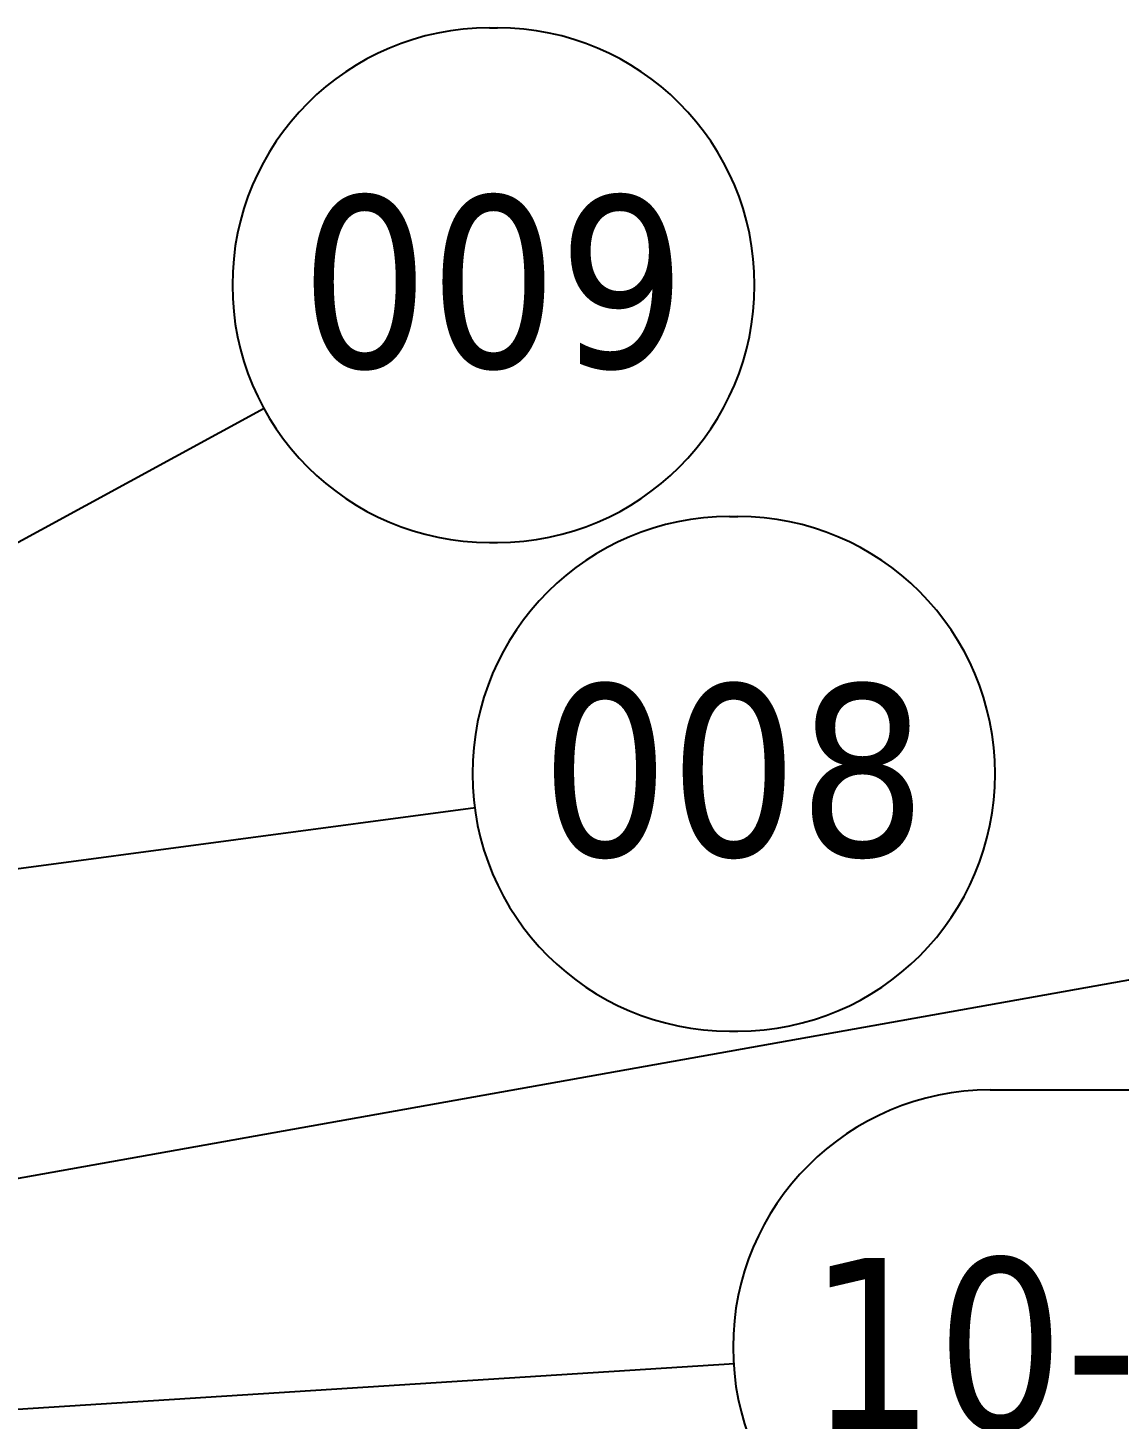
# Model space of a CAD drawing. Header units: millimetres. Extents: x -945 to 1680, y -1981 to 1188.
# Drawn here: x 1192.6 to 1281.7, y 926.2 to 1039.8 of the extents above; entities that cross this region are included whole.
import ezdxf

# ---------------------------------------------------------------- set-up
doc = ezdxf.new("R2010")
doc.units = ezdxf.units.MM
doc.header["$LTSCALE"] = 4
doc.layers.add('Symbol (ISO)', color=7, linetype='Continuous', lineweight=25)
doc.styles.add('Note Text (ISO)', font='tahoma.ttf')

# ---------------------------------------------------------------- blocks, each defined once
blk = doc.blocks.new('Balloon17')
at = {"layer": 'Symbol (ISO)'}
for p, q in [((312.463, 249.97), (312.631, 249.97)), ((282.627, 240.749), (307.274, 244.03)), ((282.561, 241.244), (280.149, 240.419)), ((282.693, 240.253), (282.561, 241.244)), ((282.627, 240.749), (280.149, 240.419)), ((280.149, 240.419), (282.693, 240.253)), ((312.463, 239.47), (312.631, 239.47))]:
    blk.add_line(p, q, dxfattribs=at)
at = {"layer": 'Symbol (ISO)', "flags": 128}
blk.add_lwpolyline([(282.561, 241.244), (280.149, 240.419), (282.693, 240.253), (282.561, 241.244)], dxfattribs=at)
at = {"layer": 'Symbol (ISO)'}
for centre, start, end in [((312.463, 244.72), 90, 270), ((312.631, 244.72), 270, 90)]:
    blk.add_arc(centre, 5.25, start, end, dxfattribs=at)
blk.add_solid([(282.561, 241.244), (280.149, 240.419), (282.693, 240.253), (282.561, 241.244)], dxfattribs=at)
at = {"layer": 'Symbol (ISO)', "insert": (312.547, 244.76), "char_height": 3.5, "attachment_point": 5, "style": 'Note Text (ISO)'}
blk.add_mtext('008', dxfattribs=at)
blk = doc.blocks.new('Balloon34')
at = {"layer": 'Symbol (ISO)'}
for p, q in [((307.563, 259.941), (307.723, 259.941)), ((289.946, 245.09), (302.962, 252.183)), ((307.563, 249.441), (307.723, 249.441)), ((289.707, 245.529), (287.751, 243.894)), ((290.185, 244.651), (289.707, 245.529)), ((289.946, 245.09), (287.751, 243.894)), ((287.751, 243.894), (290.185, 244.651))]:
    blk.add_line(p, q, dxfattribs=at)
at = {"layer": 'Symbol (ISO)', "flags": 128}
blk.add_lwpolyline([(289.707, 245.529), (287.751, 243.894), (290.185, 244.651), (289.707, 245.529)], dxfattribs=at)
at = {"layer": 'Symbol (ISO)'}
for centre, start, end in [((307.563, 254.691), 90, 270), ((307.723, 254.691), 270, 90)]:
    blk.add_arc(centre, 5.25, start, end, dxfattribs=at)
blk.add_solid([(289.707, 245.529), (287.751, 243.894), (290.185, 244.651), (289.707, 245.529)], dxfattribs=at)
at = {"layer": 'Symbol (ISO)', "insert": (307.643, 254.728), "char_height": 3.5, "attachment_point": 5, "style": 'Note Text (ISO)'}
blk.add_mtext('009', dxfattribs=at)
blk = doc.blocks.new('Balloon37')
at = {"layer": 'Symbol (ISO)'}
for p, q in [((317.782, 238.268), (327.569, 238.268)), ((277.535, 230.453), (312.561, 232.685))]:
    blk.add_line(p, q, dxfattribs=at)
blk.add_arc((317.782, 233.018), 5.25, 90, 270, dxfattribs=at)
at = {"layer": 'Symbol (ISO)', "insert": (322.675, 233.055), "char_height": 3.5, "attachment_point": 5, "style": 'Note Text (ISO)'}
blk.add_mtext('10-1053', dxfattribs=at)
blk = doc.blocks.new('Balloon55')
at = {"layer": 'Symbol (ISO)'}
blk.add_line((279.205, 233.117), (322.405, 240.84), dxfattribs=at)

msp = doc.modelspace()

# ---------------------------------------------------------------- block references
at = {"layer": 'Symbol (ISO)', "xscale": 4, "yscale": 4, "zscale": 4}
for name in ['Balloon34', 'Balloon17', 'Balloon55', 'Balloon37']:
    msp.add_blockref(name, (0, 0), dxfattribs=at)

doc.saveas('drawing.dxf')
